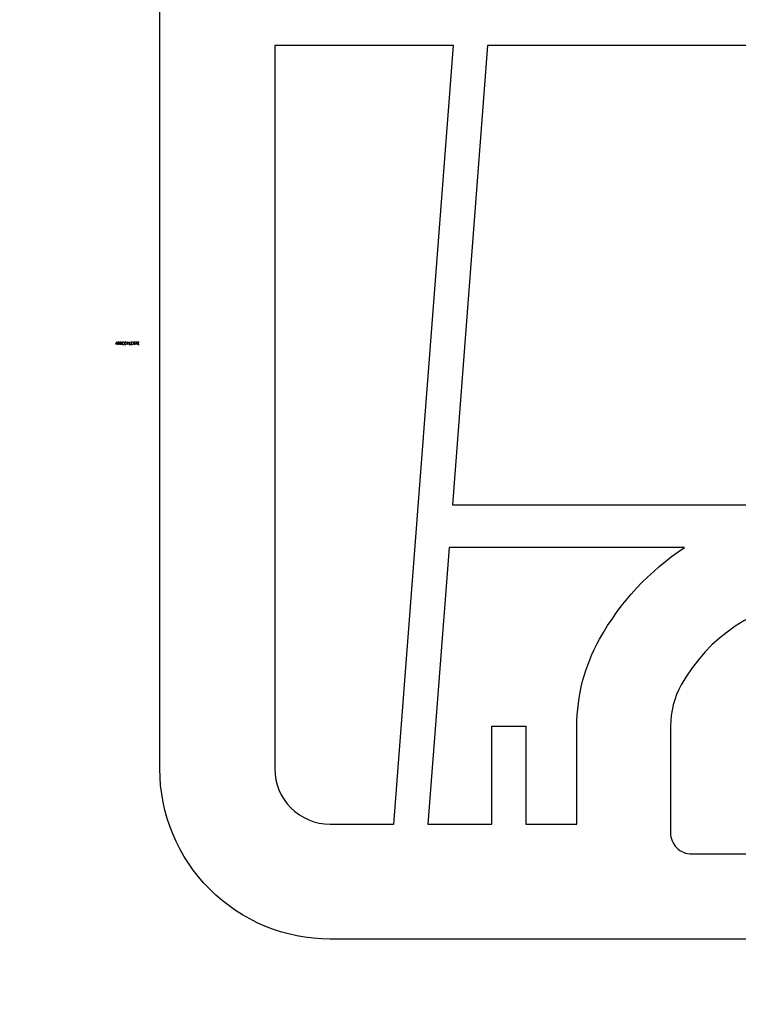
# Model space of a CAD drawing. Header units: millimetres. Extents: x 2715 to 5047, y -920 to 3095.
# Drawn here: x 4036.69 to 4053.57, y 38.46 to 61.76 of the extents above; entities that cross this region are included whole.
import ezdxf

# ---------------------------------------------------------------- set-up
doc = ezdxf.new("R2010")
doc.units = ezdxf.units.MM
doc.header["$MEASUREMENT"] = 0
for name, color, linetype, lineweight in [('0_Pen_No__1', 7, 'Continuous', 13), ('0_Pen_No__141', 7, 'Continuous', 20), ('ASSEMBLY_Pen_No__7', 7, 'Continuous', 35), ('Dimensioning - General_Pen_No__1', 7, 'Continuous', 13)]:
    doc.layers.add(name, color=color, linetype=linetype, lineweight=lineweight)
doc.layers.add('Dimensioning - General', color=7, linetype='Continuous')
doc.styles.add('GENERATED_STYLE_1', font='')
doc.styles.add('GENERATED_STYLE_2', font='txt.shx')
doc.styles.get('GENERATED_STYLE_1').set_extended_font_data('Arial')
doc.dimstyles.new('GENERATED_STYLE__3', dxfattribs={"dimtxt": 30, "dimasz": 9.5, "dimexe": 0.18, "dimexo": 0.0625, "dimgap": 0, "dimtad": 1, "dimtih": 1, "dimtoh": 1, "dimdec": 0, "dimzin": 0, "dimdsep": 46, "dimtxsty": 'GENERATED_STYLE_1', "dimblk": 'ARROWHEAD_2', "dimblk1": 'ARROWHEAD_2', "dimblk2": 'ARROWHEAD_2', "dimcen": 0.09, "dimse1": 1, "dimse2": 1, "dimclrd": 7, "dimclre": 7, "dimclrt": 7, "dimadec": 0, "dimazin": 0, "dimtfac": 1, "dimtdec": 4, "dimtmove": 0, "dimatfit": 3, "dimfxl": 0, "dimtolj": 1, "dimtzin": 0, "dimarcsym": 0})

# ---------------------------------------------------------------- blocks, each defined once
blk = doc.blocks.new('*D8')
at = {"layer": 'Dimensioning - General_Pen_No__1', "color": 7, "linetype": 'Continuous', "lineweight": 13}
for p, q in [((3768.811, 290.543), (3768.811, 309.293)), ((4040.979, 290.543), (4040.979, 309.293)), ((3772.42, 306.168), (3765.203, 293.668)), ((4037.371, 293.668), (4044.588, 306.168)), ((3762.699, 299.918), (3768.811, 299.918)), ((3768.811, 299.918), (4040.979, 299.918)), ((4040.979, 299.918), (4047.092, 299.918))]:
    blk.add_line(p, q, dxfattribs=at)
at = {"layer": 'Dimensioning - General_Pen_No__1', "color": 7, "lineweight": 13, "insert": (3870.747, 305.918), "char_height": 30, "attachment_point": 7, "style": 'GENERATED_STYLE_1'}
blk.add_mtext('\\A1;{\\pql;\\fArial|b0|i0|c0|p34;270}', dxfattribs=at)
blk = doc.blocks.new('ARROWHEAD_2')
at = {"color": 0, "linetype": 'Continuous', "lineweight": 0}
for p, q in [((-0.3781, -0.655), (0.3781, 0.655)), ((0, 0), (-1, 0))]:
    blk.add_line(p, q, dxfattribs=at)

msp = doc.modelspace()

# ---------------------------------------------------------------- linework, layer by layer
at = {"layer": '0_Pen_No__1', "color": 7, "linetype": 'Continuous', "lineweight": 13}
msp.add_line((4039.979, 53.158), (4039.979, 56.156), dxfattribs=at)
for points in [[(4046.877, 61.158), (4042.679, 61.158), (4042.679, 44.158, 0.414214), (4043.979, 42.858), (4045.477, 42.858)], [(4052.31, 49.358), (4046.777, 49.358), (4046.279, 42.858), (4047.779, 42.858), (4047.779, 45.158), (4048.579, 45.158), (4048.579, 42.858), (4049.779, 42.858), (4049.779, 45.158, -0.127797), (4050.311, 47.203, -0.120252)]]:
    msp.add_lwpolyline(points, format="xyb", close=True, dxfattribs=at)
msp.add_lwpolyline([(4054.779, 61.158), (4047.679, 61.158), (4046.853, 50.358), (4054.779, 50.358)], close=True, dxfattribs=at)
at = {"layer": '0_Pen_No__141', "color": 7, "linetype": 'Continuous', "lineweight": 20}
msp.add_lwpolyline([(4065.879, 62.358), (4065.879, 60.158), (4065.229, 60.158), (4056.979, 60.158), (4056.979, 47.403, -0.339454), (4056.831, 47.21), (4055.731, 46.915, -0.493145), (4055.479, 47.108), (4055.479, 47.958, 0.449186), (4055.256, 48.157, 0.240602), (4052.232, 46.132, 0.127797), (4051.979, 45.158), (4051.979, 42.658, 0.414214), (4052.479, 42.158), (4055.279, 42.158, 0.414214), (4055.479, 42.358), (4055.479, 43.208, -0.493145), (4055.731, 43.401), (4056.831, 43.107, -0.339454), (4056.979, 42.914), (4056.979, 40.158), (4043.979, 40.158, -0.414214), (4039.979, 44.158), (4039.979, 92.651)], format="xyb", dxfattribs=at)

# ---------------------------------------------------------------- texts
at = {"layer": 'ASSEMBLY_Pen_No__7', "color": 7, "linetype": 'Continuous', "lineweight": 35, "insert": (4039.501, 54.128), "char_height": 0.06, "attachment_point": 9, "style": 'GENERATED_STYLE_2'}
msp.add_mtext('\\A1;{\\pqr;\\Ftxt.shx;ABDECKLEISTE}', dxfattribs=at)

# ---------------------------------------------------------------- dimensions: what is measured, and where the dimension line sits
at = {"layer": 'Dimensioning - General', "color": 7, "linetype": 'Continuous', "lineweight": 13}
dim = msp.add_linear_dim(base=(4040.979, 299.918), p1=(3768.811, 0), p2=(4040.979, 255.345), text='270', dimstyle='GENERATED_STYLE__3', dxfattribs=at)
dim.commit()
dim.dimension.update_dxf_attribs({"geometry": '*D8', "text_midpoint": (3905.053, 320.918), "dimtype": 160})

doc.saveas('drawing.dxf')
